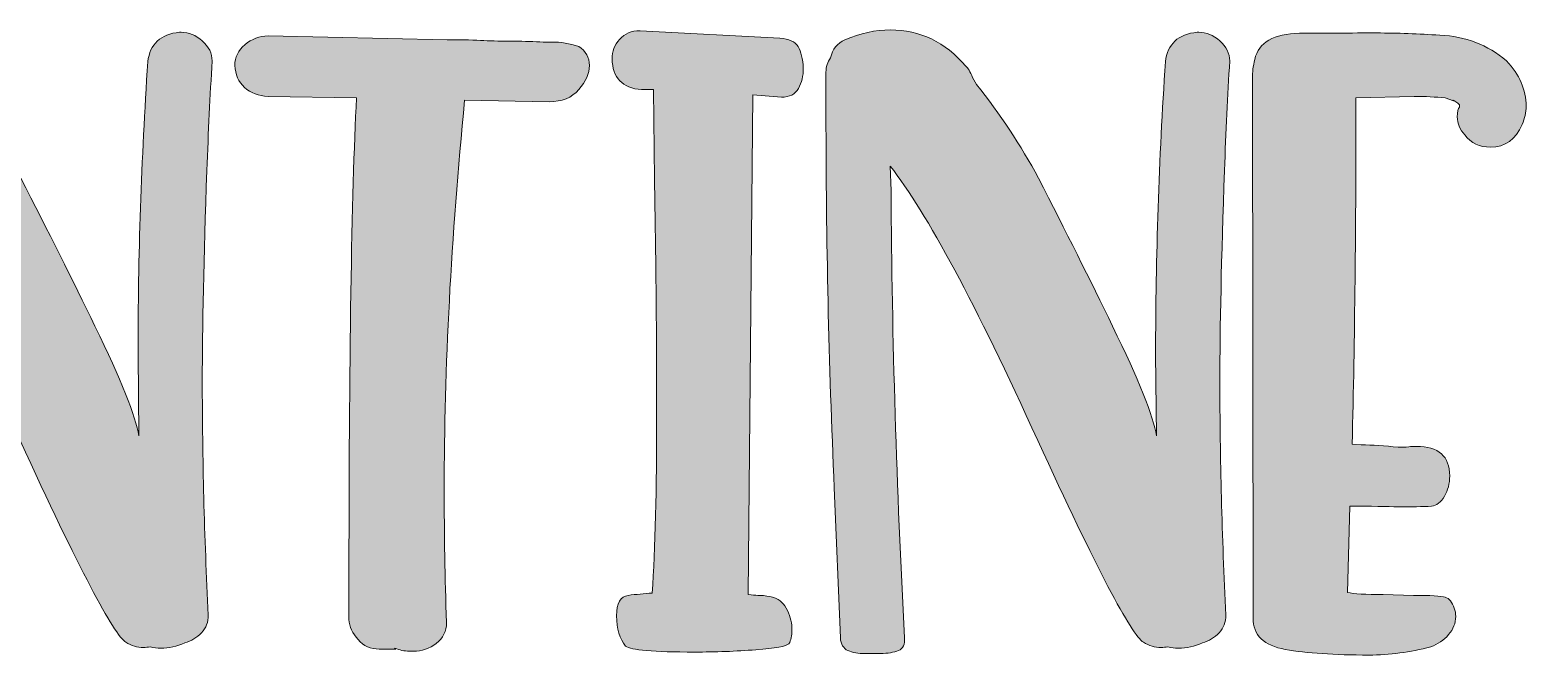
# Model space of a CAD drawing. Header units: inches. Extents: x 182 to 898, y -923 to -156.
# Drawn here: x 545.1 to 897.6, y -922.5 to -775.2 of the extents above; entities that cross this region are included whole.
import ezdxf

# ---------------------------------------------------------------- set-up
doc = ezdxf.new("R2010")
doc.units = ezdxf.units.IN
doc.header["$MEASUREMENT"] = 0
doc.layers.add('Layer 1', color=7, linetype='Continuous')

# ---------------------------------------------------------------- blocks, each defined once
blk = doc.blocks.new('block 5')
at = {"layer": 'Layer 1', "true_color": 0xffffff}
h = blk.add_hatch(color=7, dxfattribs=at)
h.dxf.hatch_style = 2
edge = h.paths.add_edge_path()
edge.add_spline(control_points=[(505.18, -922.17), (505.18, -922.17), (502.15, -922.17), (502.15, -922.17), (500.49, -922.17), (499.12, -921.93), (498.06, -921.46), (496.99, -920.98), (496.39, -919.97), (496.27, -918.43), (496.27, -918.43), (494.85, -883.15), (494.85, -883.15), (493.54, -853.94), (492.89, -824.61), (492.89, -795.15), (492.89, -795.15), (492.89, -785.18), (492.89, -785.18), (492.89, -783.87), (493.24, -782.75), (493.96, -781.79), (494.43, -779.78), (495.56, -778.35), (497.34, -777.52), (501.02, -775.98), (504.58, -775.2), (508.03, -775.2), (515.04, -775.2), (520.97, -778.05), (525.84, -783.75), (526.32, -784.11), (526.85, -785), (527.45, -786.42), (527.45, -786.42), (528.34, -788.03), (528.34, -788.03), (533.92, -795.04), (538.79, -802.4), (542.95, -810.12), (549.36, -822.59), (555.18, -834.23), (560.4, -845.03), (566.57, -857.62), (570.02, -866.23), (570.73, -870.86), (570.73, -870.86), (570.56, -851.62), (570.56, -851.62), (570.56, -828.59), (571.33, -805.6), (572.87, -782.68), (573.35, -778.53), (575.84, -776.21), (580.35, -775.74), (580.35, -775.74), (580.71, -775.74), (580.71, -775.74), (582.49, -775.74), (584.15, -776.42), (585.7, -777.78), (587.24, -779.15), (588.02, -780.72), (588.02, -782.51), (587.54, -790.58), (587.12, -799.19), (586.77, -808.34), (586.06, -829.12), (585.7, -845.63), (585.7, -857.86), (585.7, -876.27), (586.17, -894.68), (587.12, -913.08), (587.12, -914.75), (586.59, -916.14), (585.52, -917.27), (584.45, -918.4), (583.14, -919.2), (581.6, -919.67), (579.7, -920.51), (577.8, -920.92), (575.9, -920.92), (575.07, -920.92), (574.24, -920.8), (573.41, -920.57), (572.93, -920.68), (572.4, -920.74), (571.8, -920.74), (570.38, -920.74), (569.01, -920.33), (567.7, -919.49), (564.86, -917.83), (556.54, -901.98), (542.77, -871.93), (528.28, -839.99), (516.7, -818.43), (508.03, -807.27), (508.03, -807.27), (508.21, -813.15), (508.21, -813.15), (508.45, -848.3), (509.51, -883.39), (511.42, -918.43), (511.42, -918.43), (511.42, -918.96), (511.42, -918.96), (511.42, -920.39), (510.79, -921.28), (509.54, -921.63), (508.3, -921.99), (506.84, -922.17), (505.18, -922.17)], knot_values=[0, 0, 0, 0, 1, 1, 1, 2, 2, 2, 3, 3, 3, 4, 4, 4, 5, 5, 5, 6, 6, 6, 7, 7, 7, 8, 8, 8, 9, 9, 9, 10, 10, 10, 11, 11, 11, 12, 12, 12, 13, 13, 13, 14, 14, 14, 15, 15, 15, 16, 16, 16, 17, 17, 17, 18, 18, 18, 19, 19, 19, 20, 20, 20, 21, 21, 21, 22, 22, 22, 23, 23, 23, 24, 24, 24, 25, 25, 25, 26, 26, 26, 27, 27, 27, 28, 28, 28, 29, 29, 29, 30, 30, 30, 31, 31, 31, 32, 32, 32, 33, 33, 33, 34, 34, 34, 35, 35, 35, 36, 36, 36, 37, 37, 37, 37], degree=3, periodic=1)
h = blk.add_hatch(color=7, dxfattribs=at)
h.dxf.hatch_style = 2
edge = h.paths.add_edge_path()
edge.add_spline(control_points=[(701.67, -921.81), (692.05, -921.81), (686.64, -921.34), (685.45, -920.39), (684.03, -918.73), (683.32, -916.35), (683.32, -913.26), (683.32, -910.29), (684.24, -908.69), (686.08, -908.45), (687.92, -908.21), (689.79, -908.04), (691.69, -907.92), (692.41, -897.47), (692.76, -883.51), (692.76, -866.05), (692.76, -846.82), (692.58, -828.29), (692.23, -810.47), (692.23, -810.47), (692.05, -789.28), (692.05, -789.28), (692.05, -789.28), (689.2, -789.28), (689.2, -789.28), (684.69, -788.92), (682.37, -786.49), (682.25, -781.97), (682.25, -780.31), (682.84, -778.8), (684.03, -777.43), (685.22, -776.07), (686.82, -775.38), (688.84, -775.38), (688.84, -775.38), (721.8, -777.16), (721.8, -777.16), (723.94, -777.28), (725.36, -777.94), (726.07, -779.12), (726.78, -780.31), (727.2, -782.03), (727.32, -784.29), (727.32, -786.07), (726.93, -787.64), (726.16, -789.01), (725.39, -790.37), (724.05, -791.06), (722.16, -791.06), (722.16, -791.06), (715.39, -790.52), (715.39, -790.52), (715.39, -790.52), (714.32, -908.27), (714.32, -908.27), (715.27, -908.39), (716.04, -908.45), (716.63, -908.45), (717.22, -908.45), (717.79, -908.48), (718.32, -908.54), (718.86, -908.6), (719.54, -908.75), (720.37, -908.99), (721.8, -909.46), (722.87, -910.47), (723.58, -912.01), (724.29, -913.56), (724.65, -915.1), (724.65, -916.65), (724.65, -917.95), (724.41, -919.02), (723.94, -919.85), (723.34, -920.45), (720.73, -920.92), (716.1, -921.28), (711.46, -921.63), (706.65, -921.81), (701.67, -921.81)], knot_values=[0, 0, 0, 0, 1, 1, 1, 2, 2, 2, 3, 3, 3, 4, 4, 4, 5, 5, 5, 6, 6, 6, 7, 7, 7, 8, 8, 8, 9, 9, 9, 10, 10, 10, 11, 11, 11, 12, 12, 12, 13, 13, 13, 14, 14, 14, 15, 15, 15, 16, 16, 16, 17, 17, 17, 18, 18, 18, 19, 19, 19, 20, 20, 20, 21, 21, 21, 22, 22, 22, 23, 23, 23, 24, 24, 24, 25, 25, 25, 26, 26, 26, 26], degree=3, periodic=1)
h = blk.add_hatch(color=7, dxfattribs=at)
h.dxf.hatch_style = 2
edge = h.paths.add_edge_path()
edge.add_spline(control_points=[(744.95, -922.17), (744.95, -922.17), (741.92, -922.17), (741.92, -922.17), (740.26, -922.17), (738.9, -921.93), (737.83, -921.46), (736.76, -920.98), (736.17, -919.97), (736.05, -918.43), (736.05, -918.43), (734.62, -883.15), (734.62, -883.15), (733.31, -853.94), (732.66, -824.61), (732.66, -795.15), (732.66, -795.15), (732.66, -785.18), (732.66, -785.18), (732.66, -783.87), (733.02, -782.75), (733.73, -781.79), (734.2, -779.78), (735.34, -778.35), (737.12, -777.52), (740.79, -775.98), (744.36, -775.2), (747.8, -775.2), (754.81, -775.2), (760.74, -778.05), (765.62, -783.75), (766.09, -784.11), (766.63, -785), (767.22, -786.42), (767.22, -786.42), (768.11, -788.03), (768.11, -788.03), (773.69, -795.04), (778.56, -802.4), (782.72, -810.12), (789.13, -822.59), (794.95, -834.23), (800.18, -845.03), (806.35, -857.62), (809.79, -866.23), (810.51, -870.86), (810.51, -870.86), (810.33, -851.62), (810.33, -851.62), (810.33, -828.59), (811.1, -805.6), (812.65, -782.68), (813.12, -778.53), (815.62, -776.21), (820.13, -775.74), (820.13, -775.74), (820.49, -775.74), (820.49, -775.74), (822.27, -775.74), (823.93, -776.42), (825.47, -777.78), (827.01, -779.15), (827.79, -780.72), (827.79, -782.51), (827.31, -790.58), (826.9, -799.19), (826.54, -808.34), (825.83, -829.12), (825.47, -845.63), (825.47, -857.86), (825.47, -876.27), (825.95, -894.68), (826.9, -913.08), (826.9, -914.75), (826.36, -916.14), (825.3, -917.27), (824.23, -918.4), (822.92, -919.2), (821.37, -919.67), (819.48, -920.51), (817.58, -920.92), (815.68, -920.92), (814.84, -920.92), (814.01, -920.8), (813.18, -920.57), (812.7, -920.68), (812.17, -920.74), (811.58, -920.74), (810.16, -920.74), (808.79, -920.33), (807.48, -919.49), (804.63, -917.83), (796.32, -901.98), (782.54, -871.93), (768.05, -839.99), (756.47, -818.43), (747.8, -807.27), (747.8, -807.27), (747.98, -813.15), (747.98, -813.15), (748.22, -848.3), (749.29, -883.39), (751.19, -918.43), (751.19, -918.43), (751.19, -918.96), (751.19, -918.96), (751.19, -920.39), (750.57, -921.28), (749.32, -921.63), (748.07, -921.99), (746.62, -922.17), (744.95, -922.17)], knot_values=[0, 0, 0, 0, 1, 1, 1, 2, 2, 2, 3, 3, 3, 4, 4, 4, 5, 5, 5, 6, 6, 6, 7, 7, 7, 8, 8, 8, 9, 9, 9, 10, 10, 10, 11, 11, 11, 12, 12, 12, 13, 13, 13, 14, 14, 14, 15, 15, 15, 16, 16, 16, 17, 17, 17, 18, 18, 18, 19, 19, 19, 20, 20, 20, 21, 21, 21, 22, 22, 22, 23, 23, 23, 24, 24, 24, 25, 25, 25, 26, 26, 26, 27, 27, 27, 28, 28, 28, 29, 29, 29, 30, 30, 30, 31, 31, 31, 32, 32, 32, 33, 33, 33, 34, 34, 34, 35, 35, 35, 36, 36, 36, 37, 37, 37, 37], degree=3, periodic=1)
h = blk.add_hatch(color=7, dxfattribs=at)
h.dxf.hatch_style = 2
edge = h.paths.add_edge_path()
edge.add_spline(control_points=[(635.4, -921.63), (634.81, -921.63), (634.21, -921.61), (633.62, -921.54), (633.03, -921.49), (632.46, -921.36), (631.93, -921.19), (631.39, -921.01), (631.06, -920.92), (630.95, -920.92), (630.95, -920.92), (631.3, -921.1), (631.3, -921.1), (631.3, -921.1), (627.39, -921.1), (627.39, -921.1), (625.36, -921.1), (623.7, -920.36), (622.39, -918.87), (621.09, -917.39), (620.38, -915.82), (620.26, -914.15), (620.26, -914.15), (620.26, -907.74), (620.26, -907.74), (620.26, -852.51), (620.85, -813.68), (622.04, -791.24), (622.04, -791.24), (601.2, -790.88), (601.2, -790.88), (598.94, -790.76), (597.1, -790.05), (595.67, -788.74), (594.25, -787.44), (593.48, -785.71), (593.36, -783.57), (593.36, -781.68), (594.16, -780.04), (595.76, -778.68), (597.37, -777.31), (599.18, -776.63), (601.2, -776.63), (601.2, -776.63), (643.42, -777.52), (643.42, -777.52), (647.22, -777.52), (650.1, -777.58), (652.06, -777.7), (654.02, -777.82), (656.42, -777.87), (659.27, -777.87), (661.64, -777.87), (663.91, -777.94), (666.04, -778.05), (666.04, -778.05), (668, -778.05), (668, -778.05), (670.14, -778.05), (672.28, -778.41), (674.41, -779.12), (676.07, -780.19), (676.91, -781.68), (676.91, -783.57), (676.91, -785.48), (676.07, -787.38), (674.41, -789.28), (672.75, -791.18), (670.43, -792.13), (667.47, -792.13), (667.47, -792.13), (647.52, -791.77), (647.52, -791.77), (644.31, -824.19), (642.71, -854.77), (642.71, -883.51), (642.71, -893.96), (642.88, -904.42), (643.24, -914.86), (643.24, -916.88), (642.44, -918.52), (640.84, -919.76), (639.23, -921.01), (637.42, -921.63), (635.4, -921.63)], knot_values=[0, 0, 0, 0, 1, 1, 1, 2, 2, 2, 3, 3, 3, 4, 4, 4, 5, 5, 5, 6, 6, 6, 7, 7, 7, 8, 8, 8, 9, 9, 9, 10, 10, 10, 11, 11, 11, 12, 12, 12, 13, 13, 13, 14, 14, 14, 15, 15, 15, 16, 16, 16, 17, 17, 17, 18, 18, 18, 19, 19, 19, 20, 20, 20, 21, 21, 21, 22, 22, 22, 23, 23, 23, 24, 24, 24, 25, 25, 25, 26, 26, 26, 27, 27, 27, 28, 28, 28, 28], degree=3, periodic=1)
h = blk.add_hatch(color=7, dxfattribs=at)
h.dxf.hatch_style = 2
edge = h.paths.add_edge_path()
edge.add_spline(control_points=[(860.57, -922.52), (852.49, -922.52), (845.93, -922.08), (840.88, -921.19), (835.83, -920.3), (833.31, -917.83), (833.31, -913.79), (833.31, -913.79), (833.14, -786.42), (833.14, -786.42), (833.14, -785.24), (833.31, -783.81), (833.67, -782.15), (834.62, -778.11), (838.15, -776.07), (844.27, -776), (850.38, -775.95), (856.41, -775.92), (862.35, -775.92), (867.34, -775.92), (872.32, -776.09), (877.31, -776.45), (883.37, -776.69), (888.59, -778.71), (892.99, -782.51), (896.08, -785.71), (897.62, -789.28), (897.62, -793.19), (897.62, -794.62), (897.32, -796.04), (896.73, -797.47), (895.18, -801.03), (892.69, -802.82), (889.25, -802.82), (886.63, -802.82), (884.62, -801.86), (883.19, -799.96), (882, -798.66), (881.41, -797.23), (881.41, -795.69), (881.41, -794.5), (881.59, -793.73), (881.94, -793.37), (881.94, -793.37), (881.94, -792.84), (881.94, -792.84), (881.82, -792.72), (881.61, -792.54), (881.32, -792.3), (881.02, -792.07), (880.7, -791.89), (880.34, -791.77), (880.34, -791.77), (880.52, -791.95), (880.52, -791.95), (880.52, -791.95), (878.56, -791.24), (878.56, -791.24), (876.3, -791), (873.87, -790.88), (871.25, -790.88), (871.25, -790.88), (857.54, -791.24), (857.54, -791.24), (857.54, -821.16), (857.24, -848.36), (856.65, -872.82), (856.65, -872.82), (858.79, -873), (858.79, -873), (861.39, -873), (864.31, -873.18), (867.51, -873.54), (869.06, -873.54), (870.01, -873.48), (870.36, -873.36), (870.36, -873.36), (871.79, -873.36), (871.79, -873.36), (877.01, -873.36), (879.62, -875.67), (879.62, -880.3), (879.62, -882.09), (879.21, -883.69), (878.38, -885.11), (877.55, -886.54), (876.54, -887.31), (875.35, -887.43), (873.22, -887.55), (870.6, -887.61), (867.51, -887.61), (864.9, -887.49), (861.1, -887.43), (856.11, -887.43), (856.11, -887.43), (855.58, -907.74), (855.58, -907.74), (857, -908.1), (859.79, -908.27), (863.95, -908.27), (863.95, -908.27), (871.07, -908.45), (871.07, -908.45), (875.11, -908.45), (877.61, -908.6), (878.56, -908.89), (879.51, -909.19), (880.22, -910.05), (880.7, -911.48), (880.93, -912.07), (881.05, -912.73), (881.05, -913.44), (881.05, -914.98), (880.49, -916.41), (879.36, -917.71), (878.23, -919.02), (876.83, -919.97), (875.17, -920.57), (870.31, -921.87), (865.43, -922.52), (860.57, -922.52)], knot_values=[0, 0, 0, 0, 1, 1, 1, 2, 2, 2, 3, 3, 3, 4, 4, 4, 5, 5, 5, 6, 6, 6, 7, 7, 7, 8, 8, 8, 9, 9, 9, 10, 10, 10, 11, 11, 11, 12, 12, 12, 13, 13, 13, 14, 14, 14, 15, 15, 15, 16, 16, 16, 17, 17, 17, 18, 18, 18, 19, 19, 19, 20, 20, 20, 21, 21, 21, 22, 22, 22, 23, 23, 23, 24, 24, 24, 25, 25, 25, 26, 26, 26, 27, 27, 27, 28, 28, 28, 29, 29, 29, 30, 30, 30, 31, 31, 31, 32, 32, 32, 33, 33, 33, 34, 34, 34, 35, 35, 35, 36, 36, 36, 37, 37, 37, 38, 38, 38, 39, 39, 39, 40, 40, 40, 40], degree=3, periodic=1)
at = {"layer": 'Layer 1', "lineweight": 0}
for points, knots in [([(505.18, -922.17), (505.18, -922.17), (502.15, -922.17), (502.15, -922.17), (500.49, -922.17), (499.12, -921.93), (498.06, -921.46), (496.99, -920.98), (496.39, -919.97), (496.27, -918.43), (496.27, -918.43), (494.85, -883.15), (494.85, -883.15), (493.54, -853.94), (492.89, -824.61), (492.89, -795.15), (492.89, -795.15), (492.89, -785.18), (492.89, -785.18), (492.89, -783.87), (493.24, -782.75), (493.96, -781.79), (494.43, -779.78), (495.56, -778.35), (497.34, -777.52), (501.02, -775.98), (504.58, -775.2), (508.03, -775.2), (515.04, -775.2), (520.97, -778.05), (525.84, -783.75), (526.32, -784.11), (526.85, -785), (527.45, -786.42), (527.45, -786.42), (528.34, -788.03), (528.34, -788.03), (533.92, -795.04), (538.79, -802.4), (542.95, -810.12), (549.36, -822.59), (555.18, -834.23), (560.4, -845.03), (566.57, -857.62), (570.02, -866.23), (570.73, -870.86), (570.73, -870.86), (570.56, -851.62), (570.56, -851.62), (570.56, -828.59), (571.33, -805.6), (572.87, -782.68), (573.35, -778.53), (575.84, -776.21), (580.35, -775.74), (580.35, -775.74), (580.71, -775.74), (580.71, -775.74), (582.49, -775.74), (584.15, -776.42), (585.7, -777.78), (587.24, -779.15), (588.02, -780.72), (588.02, -782.51), (587.54, -790.58), (587.12, -799.19), (586.77, -808.34), (586.06, -829.12), (585.7, -845.63), (585.7, -857.86), (585.7, -876.27), (586.17, -894.68), (587.12, -913.08), (587.12, -914.75), (586.59, -916.14), (585.52, -917.27), (584.45, -918.4), (583.14, -919.2), (581.6, -919.67), (579.7, -920.51), (577.8, -920.92), (575.9, -920.92), (575.07, -920.92), (574.24, -920.8), (573.41, -920.57), (572.93, -920.68), (572.4, -920.74), (571.8, -920.74), (570.38, -920.74), (569.01, -920.33), (567.7, -919.49), (564.86, -917.83), (556.54, -901.98), (542.77, -871.93), (528.28, -839.99), (516.7, -818.43), (508.03, -807.27), (508.03, -807.27), (508.21, -813.15), (508.21, -813.15), (508.45, -848.3), (509.51, -883.39), (511.42, -918.43), (511.42, -918.43), (511.42, -918.96), (511.42, -918.96), (511.42, -920.39), (510.79, -921.28), (509.54, -921.63), (508.3, -921.99), (506.84, -922.17), (505.18, -922.17)], [0, 0, 0, 0, 1, 1, 1, 2, 2, 2, 3, 3, 3, 4, 4, 4, 5, 5, 5, 6, 6, 6, 7, 7, 7, 8, 8, 8, 9, 9, 9, 10, 10, 10, 11, 11, 11, 12, 12, 12, 13, 13, 13, 14, 14, 14, 15, 15, 15, 16, 16, 16, 17, 17, 17, 18, 18, 18, 19, 19, 19, 20, 20, 20, 21, 21, 21, 22, 22, 22, 23, 23, 23, 24, 24, 24, 25, 25, 25, 26, 26, 26, 27, 27, 27, 28, 28, 28, 29, 29, 29, 30, 30, 30, 31, 31, 31, 32, 32, 32, 33, 33, 33, 34, 34, 34, 35, 35, 35, 36, 36, 36, 37, 37, 37, 37]), ([(701.67, -921.81), (692.05, -921.81), (686.64, -921.34), (685.45, -920.39), (684.03, -918.73), (683.32, -916.35), (683.32, -913.26), (683.32, -910.29), (684.24, -908.69), (686.08, -908.45), (687.92, -908.21), (689.79, -908.04), (691.69, -907.92), (692.41, -897.47), (692.76, -883.51), (692.76, -866.05), (692.76, -846.82), (692.58, -828.29), (692.23, -810.47), (692.23, -810.47), (692.05, -789.28), (692.05, -789.28), (692.05, -789.28), (689.2, -789.28), (689.2, -789.28), (684.69, -788.92), (682.37, -786.49), (682.25, -781.97), (682.25, -780.31), (682.84, -778.8), (684.03, -777.43), (685.22, -776.07), (686.82, -775.38), (688.84, -775.38), (688.84, -775.38), (721.8, -777.16), (721.8, -777.16), (723.94, -777.28), (725.36, -777.94), (726.07, -779.12), (726.78, -780.31), (727.2, -782.03), (727.32, -784.29), (727.32, -786.07), (726.93, -787.64), (726.16, -789.01), (725.39, -790.37), (724.05, -791.06), (722.16, -791.06), (722.16, -791.06), (715.39, -790.52), (715.39, -790.52), (715.39, -790.52), (714.32, -908.27), (714.32, -908.27), (715.27, -908.39), (716.04, -908.45), (716.63, -908.45), (717.22, -908.45), (717.79, -908.48), (718.32, -908.54), (718.86, -908.6), (719.54, -908.75), (720.37, -908.99), (721.8, -909.46), (722.87, -910.47), (723.58, -912.01), (724.29, -913.56), (724.65, -915.1), (724.65, -916.65), (724.65, -917.95), (724.41, -919.02), (723.94, -919.85), (723.34, -920.45), (720.73, -920.92), (716.1, -921.28), (711.46, -921.63), (706.65, -921.81), (701.67, -921.81)], [0, 0, 0, 0, 1, 1, 1, 2, 2, 2, 3, 3, 3, 4, 4, 4, 5, 5, 5, 6, 6, 6, 7, 7, 7, 8, 8, 8, 9, 9, 9, 10, 10, 10, 11, 11, 11, 12, 12, 12, 13, 13, 13, 14, 14, 14, 15, 15, 15, 16, 16, 16, 17, 17, 17, 18, 18, 18, 19, 19, 19, 20, 20, 20, 21, 21, 21, 22, 22, 22, 23, 23, 23, 24, 24, 24, 25, 25, 25, 26, 26, 26, 26]), ([(744.95, -922.17), (744.95, -922.17), (741.92, -922.17), (741.92, -922.17), (740.26, -922.17), (738.9, -921.93), (737.83, -921.46), (736.76, -920.98), (736.17, -919.97), (736.05, -918.43), (736.05, -918.43), (734.62, -883.15), (734.62, -883.15), (733.31, -853.94), (732.66, -824.61), (732.66, -795.15), (732.66, -795.15), (732.66, -785.18), (732.66, -785.18), (732.66, -783.87), (733.02, -782.75), (733.73, -781.79), (734.2, -779.78), (735.34, -778.35), (737.12, -777.52), (740.79, -775.98), (744.36, -775.2), (747.8, -775.2), (754.81, -775.2), (760.74, -778.05), (765.62, -783.75), (766.09, -784.11), (766.63, -785), (767.22, -786.42), (767.22, -786.42), (768.11, -788.03), (768.11, -788.03), (773.69, -795.04), (778.56, -802.4), (782.72, -810.12), (789.13, -822.59), (794.95, -834.23), (800.18, -845.03), (806.35, -857.62), (809.79, -866.23), (810.51, -870.86), (810.51, -870.86), (810.33, -851.62), (810.33, -851.62), (810.33, -828.59), (811.1, -805.6), (812.65, -782.68), (813.12, -778.53), (815.62, -776.21), (820.13, -775.74), (820.13, -775.74), (820.49, -775.74), (820.49, -775.74), (822.27, -775.74), (823.93, -776.42), (825.47, -777.78), (827.01, -779.15), (827.79, -780.72), (827.79, -782.51), (827.31, -790.58), (826.9, -799.19), (826.54, -808.34), (825.83, -829.12), (825.47, -845.63), (825.47, -857.86), (825.47, -876.27), (825.95, -894.68), (826.9, -913.08), (826.9, -914.75), (826.36, -916.14), (825.3, -917.27), (824.23, -918.4), (822.92, -919.2), (821.37, -919.67), (819.48, -920.51), (817.58, -920.92), (815.68, -920.92), (814.84, -920.92), (814.01, -920.8), (813.18, -920.57), (812.7, -920.68), (812.17, -920.74), (811.58, -920.74), (810.16, -920.74), (808.79, -920.33), (807.48, -919.49), (804.63, -917.83), (796.32, -901.98), (782.54, -871.93), (768.05, -839.99), (756.47, -818.43), (747.8, -807.27), (747.8, -807.27), (747.98, -813.15), (747.98, -813.15), (748.22, -848.3), (749.29, -883.39), (751.19, -918.43), (751.19, -918.43), (751.19, -918.96), (751.19, -918.96), (751.19, -920.39), (750.57, -921.28), (749.32, -921.63), (748.07, -921.99), (746.62, -922.17), (744.95, -922.17)], [0, 0, 0, 0, 1, 1, 1, 2, 2, 2, 3, 3, 3, 4, 4, 4, 5, 5, 5, 6, 6, 6, 7, 7, 7, 8, 8, 8, 9, 9, 9, 10, 10, 10, 11, 11, 11, 12, 12, 12, 13, 13, 13, 14, 14, 14, 15, 15, 15, 16, 16, 16, 17, 17, 17, 18, 18, 18, 19, 19, 19, 20, 20, 20, 21, 21, 21, 22, 22, 22, 23, 23, 23, 24, 24, 24, 25, 25, 25, 26, 26, 26, 27, 27, 27, 28, 28, 28, 29, 29, 29, 30, 30, 30, 31, 31, 31, 32, 32, 32, 33, 33, 33, 34, 34, 34, 35, 35, 35, 36, 36, 36, 37, 37, 37, 37]), ([(635.4, -921.63), (634.81, -921.63), (634.21, -921.61), (633.62, -921.54), (633.03, -921.49), (632.46, -921.36), (631.93, -921.19), (631.39, -921.01), (631.06, -920.92), (630.95, -920.92), (630.95, -920.92), (631.3, -921.1), (631.3, -921.1), (631.3, -921.1), (627.39, -921.1), (627.39, -921.1), (625.36, -921.1), (623.7, -920.36), (622.39, -918.87), (621.09, -917.39), (620.38, -915.82), (620.26, -914.15), (620.26, -914.15), (620.26, -907.74), (620.26, -907.74), (620.26, -852.51), (620.85, -813.68), (622.04, -791.24), (622.04, -791.24), (601.2, -790.88), (601.2, -790.88), (598.94, -790.76), (597.1, -790.05), (595.67, -788.74), (594.25, -787.44), (593.48, -785.71), (593.36, -783.57), (593.36, -781.68), (594.16, -780.04), (595.76, -778.68), (597.37, -777.31), (599.18, -776.63), (601.2, -776.63), (601.2, -776.63), (643.42, -777.52), (643.42, -777.52), (647.22, -777.52), (650.1, -777.58), (652.06, -777.7), (654.02, -777.82), (656.42, -777.87), (659.27, -777.87), (661.64, -777.87), (663.91, -777.94), (666.04, -778.05), (666.04, -778.05), (668, -778.05), (668, -778.05), (670.14, -778.05), (672.28, -778.41), (674.41, -779.12), (676.07, -780.19), (676.91, -781.68), (676.91, -783.57), (676.91, -785.48), (676.07, -787.38), (674.41, -789.28), (672.75, -791.18), (670.43, -792.13), (667.47, -792.13), (667.47, -792.13), (647.52, -791.77), (647.52, -791.77), (644.31, -824.19), (642.71, -854.77), (642.71, -883.51), (642.71, -893.96), (642.88, -904.42), (643.24, -914.86), (643.24, -916.88), (642.44, -918.52), (640.84, -919.76), (639.23, -921.01), (637.42, -921.63), (635.4, -921.63)], [0, 0, 0, 0, 1, 1, 1, 2, 2, 2, 3, 3, 3, 4, 4, 4, 5, 5, 5, 6, 6, 6, 7, 7, 7, 8, 8, 8, 9, 9, 9, 10, 10, 10, 11, 11, 11, 12, 12, 12, 13, 13, 13, 14, 14, 14, 15, 15, 15, 16, 16, 16, 17, 17, 17, 18, 18, 18, 19, 19, 19, 20, 20, 20, 21, 21, 21, 22, 22, 22, 23, 23, 23, 24, 24, 24, 25, 25, 25, 26, 26, 26, 27, 27, 27, 28, 28, 28, 28]), ([(860.57, -922.52), (852.49, -922.52), (845.93, -922.08), (840.88, -921.19), (835.83, -920.3), (833.31, -917.83), (833.31, -913.79), (833.31, -913.79), (833.14, -786.42), (833.14, -786.42), (833.14, -785.24), (833.31, -783.81), (833.67, -782.15), (834.62, -778.11), (838.15, -776.07), (844.27, -776), (850.38, -775.95), (856.41, -775.92), (862.35, -775.92), (867.34, -775.92), (872.32, -776.09), (877.31, -776.45), (883.37, -776.69), (888.59, -778.71), (892.99, -782.51), (896.08, -785.71), (897.62, -789.28), (897.62, -793.19), (897.62, -794.62), (897.32, -796.04), (896.73, -797.47), (895.18, -801.03), (892.69, -802.82), (889.25, -802.82), (886.63, -802.82), (884.62, -801.86), (883.19, -799.96), (882, -798.66), (881.41, -797.23), (881.41, -795.69), (881.41, -794.5), (881.59, -793.73), (881.94, -793.37), (881.94, -793.37), (881.94, -792.84), (881.94, -792.84), (881.82, -792.72), (881.61, -792.54), (881.32, -792.3), (881.02, -792.07), (880.7, -791.89), (880.34, -791.77), (880.34, -791.77), (880.52, -791.95), (880.52, -791.95), (880.52, -791.95), (878.56, -791.24), (878.56, -791.24), (876.3, -791), (873.87, -790.88), (871.25, -790.88), (871.25, -790.88), (857.54, -791.24), (857.54, -791.24), (857.54, -821.16), (857.24, -848.36), (856.65, -872.82), (856.65, -872.82), (858.79, -873), (858.79, -873), (861.39, -873), (864.31, -873.18), (867.51, -873.54), (869.06, -873.54), (870.01, -873.48), (870.36, -873.36), (870.36, -873.36), (871.79, -873.36), (871.79, -873.36), (877.01, -873.36), (879.62, -875.67), (879.62, -880.3), (879.62, -882.09), (879.21, -883.69), (878.38, -885.11), (877.55, -886.54), (876.54, -887.31), (875.35, -887.43), (873.22, -887.55), (870.6, -887.61), (867.51, -887.61), (864.9, -887.49), (861.1, -887.43), (856.11, -887.43), (856.11, -887.43), (855.58, -907.74), (855.58, -907.74), (857, -908.1), (859.79, -908.27), (863.95, -908.27), (863.95, -908.27), (871.07, -908.45), (871.07, -908.45), (875.11, -908.45), (877.61, -908.6), (878.56, -908.89), (879.51, -909.19), (880.22, -910.05), (880.7, -911.48), (880.93, -912.07), (881.05, -912.73), (881.05, -913.44), (881.05, -914.98), (880.49, -916.41), (879.36, -917.71), (878.23, -919.02), (876.83, -919.97), (875.17, -920.57), (870.31, -921.87), (865.43, -922.52), (860.57, -922.52)], [0, 0, 0, 0, 1, 1, 1, 2, 2, 2, 3, 3, 3, 4, 4, 4, 5, 5, 5, 6, 6, 6, 7, 7, 7, 8, 8, 8, 9, 9, 9, 10, 10, 10, 11, 11, 11, 12, 12, 12, 13, 13, 13, 14, 14, 14, 15, 15, 15, 16, 16, 16, 17, 17, 17, 18, 18, 18, 19, 19, 19, 20, 20, 20, 21, 21, 21, 22, 22, 22, 23, 23, 23, 24, 24, 24, 25, 25, 25, 26, 26, 26, 27, 27, 27, 28, 28, 28, 29, 29, 29, 30, 30, 30, 31, 31, 31, 32, 32, 32, 33, 33, 33, 34, 34, 34, 35, 35, 35, 36, 36, 36, 37, 37, 37, 38, 38, 38, 39, 39, 39, 40, 40, 40, 40])]:
    blk.add_open_spline(points, degree=3, knots=knots, dxfattribs=at)
blk = doc.blocks.new('block 2')
at = {"layer": 'Layer 1'}
blk.add_blockref('block 5', (0, 0), dxfattribs=at)

msp = doc.modelspace()

# ---------------------------------------------------------------- block references
at = {"layer": 'Layer 1'}
msp.add_blockref('block 2', (0, 0), dxfattribs=at)

doc.saveas('drawing.dxf')
